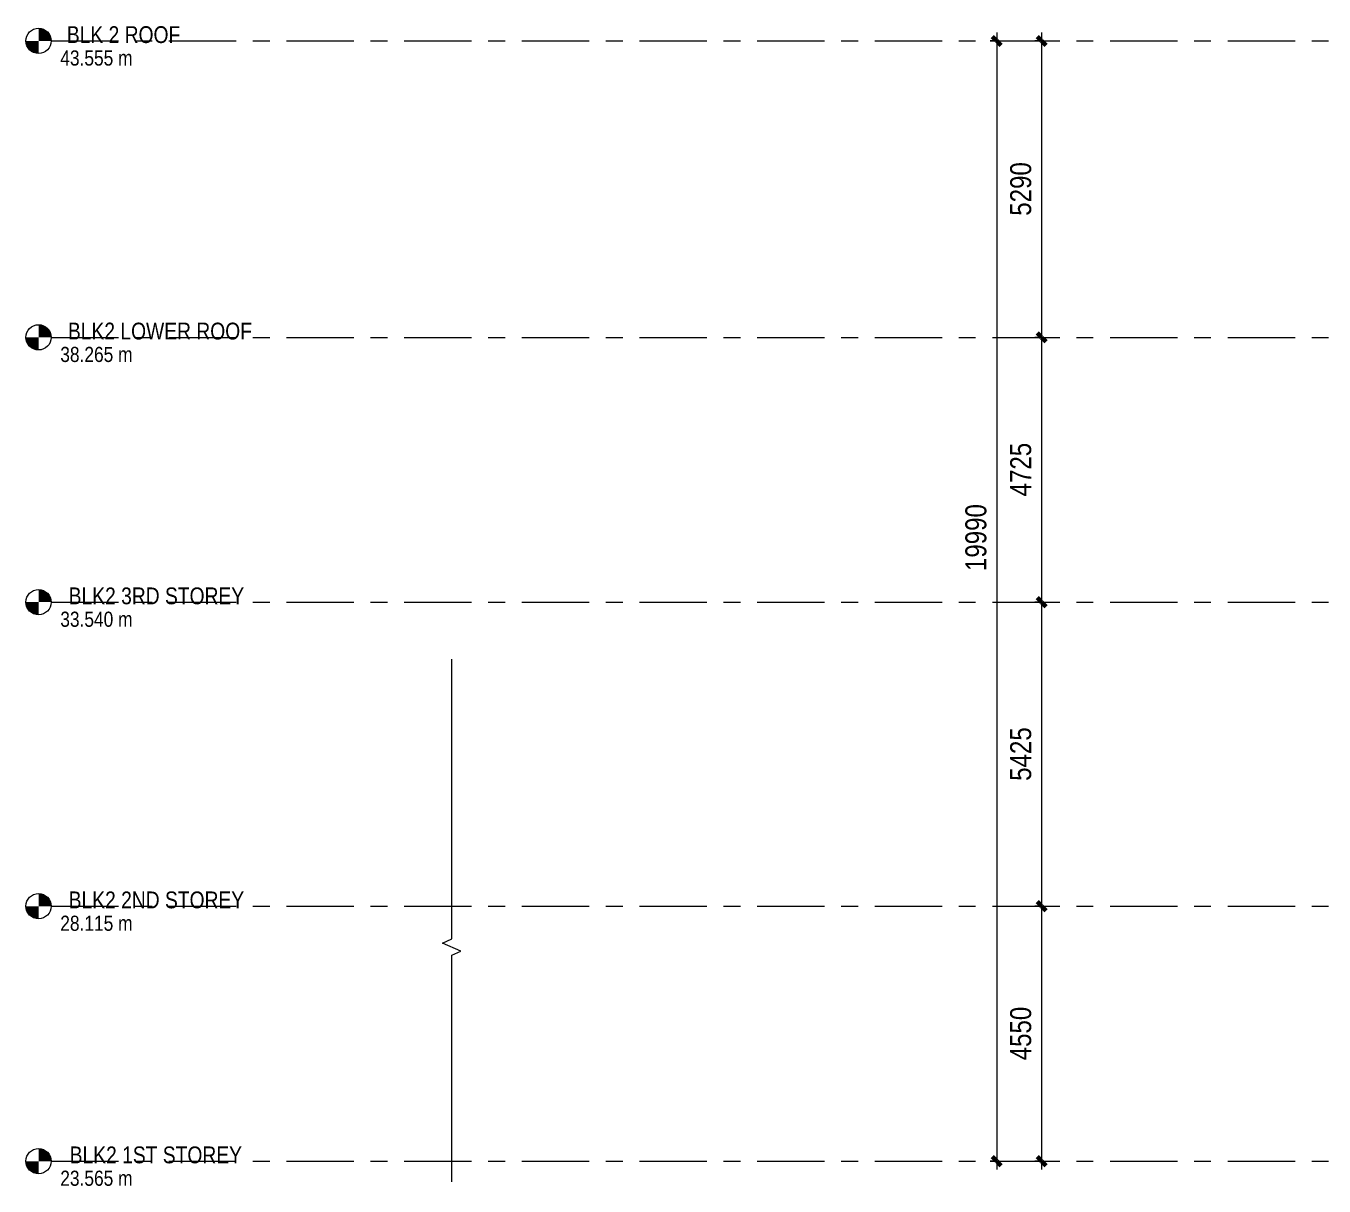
# Model space of a CAD drawing. Header units: millimetres. Extents: x -33493 to 146110, y 17338 to 47807.
# Drawn here: x -33493 to -10325, y 21621 to 42321 of the extents above; entities that cross this region are included whole.
import ezdxf

# ---------------------------------------------------------------- set-up
doc = ezdxf.new("R2010")
doc.units = ezdxf.units.MM
doc.linetypes.add('IDA - Grid Line', pattern=[2100, 1200, -300, 300, -300])
for name, color, linetype, lineweight in [('A-_ANOT----_D', 7, 'Continuous', 9), ('A-_ANOT----_D-150', 7, 'Continuous', 9), ('A-_DETA----_ED', 7, 'Continuous', 9), ('A-_DETA----_ED-1', 7, 'Continuous', 18), ('A-_FLORLEVL_E', 7, 'Continuous', 9)]:
    doc.layers.add(name, color=color, linetype=linetype, lineweight=lineweight)
doc.layers.add('A-_FLORLEVL_E-1', color=9, linetype='IDA - Grid Line', lineweight=9, true_color=0x808080)
doc.styles.add('Arial Narrow', font='ARIALN.TTF', dxfattribs={"height": 300})
doc.styles.add('Arial Narrow_1', font='ARIALN.TTF', dxfattribs={"height": 270})
doc.styles.add('Arial Narrow_2', font='ARIALN.TTF', dxfattribs={"height": 375})
doc.dimstyles.new('IDA_-_Arial_-_2_5mm_-_Black_-_Diagonal', dxfattribs={"dimscale": 304.8, "dimtxt": 383.786615, "dimasz": 0.492126, "dimexe": 0.492126, "dimexo": 0.738189, "dimgap": 0.246063, "dimtad": 1, "dimdec": 0, "dimzin": 0, "dimdsep": 46, "dimtxsty": 'Arial Narrow_2', "dimblk1": 'OBLIQUE', "dimblk2": 'OBLIQUE', "dimsah": 1, "dimcen": 0.09, "dimdle": 0.492126, "dimadec": 6, "dimazin": 0, "dimtfac": 1, "dimtdec": 4, "dimtix": 1, "dimtmove": 0, "dimatfit": 3, "dimfxl": 1, "dimtvp": 1, "dimtolj": 1, "dimtzin": 0, "dimarcsym": 2})
doc.dimstyles.new('IDA_-_Arial_-_2_5mm_-_Black_-_Diagonal_1', dxfattribs={"dimscale": 304.8, "dimtxt": 383.786615, "dimasz": 0.492126, "dimexe": 0.492126, "dimexo": 0.738189, "dimgap": 0.246063, "dimtad": 1, "dimdec": 0, "dimzin": 0, "dimdsep": 46, "dimtxsty": 'Arial Narrow_2', "dimblk1": 'OBLIQUE', "dimblk2": 'OBLIQUE', "dimsah": 1, "dimcen": 0.09, "dimdle": 0.492126, "dimadec": 6, "dimazin": 0, "dimtfac": 1, "dimtdec": 4, "dimtix": 1, "dimtmove": 2, "dimatfit": 3, "dimfxl": 1, "dimtvp": 1, "dimtolj": 1, "dimtzin": 0, "dimarcsym": 2})

# ---------------------------------------------------------------- blocks, each defined once
blk = doc.blocks.new('IDA - M_Break Line - IDA - M_Break Line-3261861-DOOR _ WINDOW SCHEDULE - ELEVATION 3 Copy 1')
at = {"layer": 'A-_DETA----_ED-1'}
for p, q in [((-25894, 26030), (-25894, 31025)), ((-26056, 25957), (-25894, 26030)), ((-25733, 25813), (-26056, 25957)), ((-25894, 25740), (-25733, 25813)), ((-25894, 21694), (-25894, 25740))]:
    blk.add_line(p, q, dxfattribs=at)
blk = doc.blocks.new('Level - 1_5 mm Dia-258162-DOOR _ WINDOW SCHEDULE - ELEVATION 3 Copy 1')
at = {"layer": 'A-_FLORLEVL_E'}
h = blk.add_hatch(color=256, dxfattribs=at)
edge = h.paths.add_edge_path()
edge.add_line((-33268, 22065), (-33043, 22065))
edge.add_arc((-33268, 22065), 225, 0, 90)
edge.add_line((-33268, 22290), (-33268, 22065))
h = blk.add_hatch(color=256, dxfattribs=at)
edge = h.paths.add_edge_path()
edge.add_line((-33268, 21840), (-33268, 22065))
edge.add_line((-33268, 22065), (-33493, 22065))
edge.add_arc((-33268, 22065), 225, 180, 270)
blk.add_circle((-33268, 22065), 225, dxfattribs=at)
blk = doc.blocks.new('DIMBLOCK1-DOOR _ WINDOW SCHEDULE - ELEVATION 3 Copy 1')
at = {"layer": 'A-_ANOT----_D-150', "transparency": 16777216}
for p, q in [((-15367, 42205), (-15367, 36765)), ((-15486, 42055), (-15217, 42055)), ((-15367, 42055), (-15486, 42055)), ((-15486, 36765), (-15217, 36765)), ((-15367, 36765), (-15486, 36765))]:
    blk.add_line(p, q, dxfattribs=at)
at = {"layer": 'A-_ANOT----_D-150', "lineweight": 70, "transparency": 16777216}
for p, q in [((-15367, 42055), (-15442, 42130)), ((-15367, 42055), (-15292, 41980)), ((-15367, 36765), (-15442, 36840)), ((-15367, 36765), (-15292, 36690))]:
    blk.add_line(p, q, dxfattribs=at)
at = {"layer": 'A-_ANOT----_D-150', "color": 0, "transparency": 16777216, "insert": (-15927, 38935), "char_height": 375, "width": 1140.39, "attachment_point": 1, "rotation": 90, "line_spacing_factor": 0.974696, "style": 'Arial Narrow_2'}
blk.add_mtext('5290', dxfattribs=at)
blk = doc.blocks.new('_Oblique')
at = {"color": 0, "linetype": 'ByBlock', "lineweight": -2}
blk.add_line((-0.5, -0.5), (0.5, 0.5), dxfattribs=at)
blk = doc.blocks.new('DIMBLOCK2-DOOR _ WINDOW SCHEDULE - ELEVATION 3 Copy 1')
at = {"layer": 'A-_ANOT----_D-150', "lineweight": 70, "transparency": 16777216}
for p, q in [((-15367, 36765), (-15442, 36840)), ((-15367, 36765), (-15292, 36690)), ((-15367, 32040), (-15442, 32115)), ((-15367, 32040), (-15292, 31965))]:
    blk.add_line(p, q, dxfattribs=at)
at = {"layer": 'A-_ANOT----_D-150', "transparency": 16777216}
for p, q in [((-15486, 36765), (-15217, 36765)), ((-15367, 36765), (-15486, 36765)), ((-15367, 36765), (-15367, 32040)), ((-15486, 32040), (-15217, 32040)), ((-15367, 32040), (-15486, 32040))]:
    blk.add_line(p, q, dxfattribs=at)
at = {"layer": 'A-_ANOT----_D-150', "color": 0, "transparency": 16777216, "insert": (-15927, 33927), "char_height": 375, "width": 1140.39, "attachment_point": 1, "rotation": 90, "line_spacing_factor": 0.974696, "style": 'Arial Narrow_2'}
blk.add_mtext('4725', dxfattribs=at)
blk = doc.blocks.new('DIMBLOCK3-DOOR _ WINDOW SCHEDULE - ELEVATION 3 Copy 1')
at = {"layer": 'A-_ANOT----_D-150', "transparency": 16777216}
for p, q in [((-15486, 32040), (-15217, 32040)), ((-15367, 32040), (-15486, 32040)), ((-15367, 32040), (-15367, 26615)), ((-15486, 26615), (-15217, 26615)), ((-15367, 26615), (-15486, 26615))]:
    blk.add_line(p, q, dxfattribs=at)
at = {"layer": 'A-_ANOT----_D-150', "lineweight": 70, "transparency": 16777216}
for p, q in [((-15367, 32040), (-15442, 32115)), ((-15367, 32040), (-15292, 31965)), ((-15367, 26615), (-15442, 26690)), ((-15367, 26615), (-15292, 26540))]:
    blk.add_line(p, q, dxfattribs=at)
at = {"layer": 'A-_ANOT----_D-150', "color": 0, "transparency": 16777216, "insert": (-15927, 28852), "char_height": 375, "width": 1140.39, "attachment_point": 1, "rotation": 90, "line_spacing_factor": 0.974696, "style": 'Arial Narrow_2'}
blk.add_mtext('5425', dxfattribs=at)
blk = doc.blocks.new('DIMBLOCK4-DOOR _ WINDOW SCHEDULE - ELEVATION 3 Copy 1')
at = {"layer": 'A-_ANOT----_D-150', "lineweight": 70, "transparency": 16777216}
for p, q in [((-15367, 26615), (-15442, 26690)), ((-15367, 26615), (-15292, 26540)), ((-15367, 22065), (-15442, 22140)), ((-15367, 22065), (-15292, 21990))]:
    blk.add_line(p, q, dxfattribs=at)
at = {"layer": 'A-_ANOT----_D-150', "transparency": 16777216}
for p, q in [((-15486, 26615), (-15217, 26615)), ((-15367, 26615), (-15486, 26615)), ((-15367, 26615), (-15367, 21915)), ((-15486, 22065), (-15217, 22065)), ((-15367, 22065), (-15486, 22065))]:
    blk.add_line(p, q, dxfattribs=at)
at = {"layer": 'A-_ANOT----_D-150', "color": 0, "transparency": 16777216, "insert": (-15927, 23865), "char_height": 375, "width": 1140.39, "attachment_point": 1, "rotation": 90, "line_spacing_factor": 0.974696, "style": 'Arial Narrow_2'}
blk.add_mtext('4550', dxfattribs=at)
blk = doc.blocks.new('DIMBLOCK5-DOOR _ WINDOW SCHEDULE - ELEVATION 3 Copy 1')
at = {"layer": 'A-_ANOT----_D-150', "transparency": 16777216}
for p, q in [((-16167, 42205), (-16167, 21915)), ((-16286, 42055), (-16017, 42055)), ((-16167, 42055), (-16286, 42055)), ((-16286, 22065), (-16017, 22065)), ((-16167, 22065), (-16286, 22065))]:
    blk.add_line(p, q, dxfattribs=at)
at = {"layer": 'A-_ANOT----_D-150', "lineweight": 70, "transparency": 16777216}
for p, q in [((-16167, 42055), (-16242, 42130)), ((-16167, 42055), (-16092, 41980)), ((-16167, 22065), (-16242, 22140)), ((-16167, 22065), (-16092, 21990))]:
    blk.add_line(p, q, dxfattribs=at)
at = {"layer": 'A-_ANOT----_D-150', "color": 0, "transparency": 16777216, "insert": (-16727, 32595), "char_height": 375, "width": 1425.49, "attachment_point": 1, "rotation": 90, "line_spacing_factor": 0.974696, "style": 'Arial Narrow_2'}
blk.add_mtext('19990', dxfattribs=at)

msp = doc.modelspace()

# ---------------------------------------------------------------- linework, layer by layer
at = {"layer": 'A-_FLORLEVL_E-1'}
for p, q in [((-33042.7, 42054.6), (35873.2, 42054.6)), ((-33042.7, 36765), (35873.2, 36765)), ((-33042.7, 32040), (35568.6, 32040)), ((-33042.7, 26615), (35873.2, 26615)), ((-33042.7, 22065), (35873.2, 22065))]:
    msp.add_line(p, q, dxfattribs=at)

# ---------------------------------------------------------------- block references
at = {"layer": 'A-_DETA----_ED'}
msp.add_blockref('IDA - M_Break Line - IDA - M_Break Line-3261861-DOOR _ WINDOW SCHEDULE - ELEVATION 3 Copy 1', (0, 0), dxfattribs=at)
at = {"layer": 'A-_FLORLEVL_E'}
for p in [(0, 19989.6), (0, 14700), (0, 9975), (0, 4550), (0, 0)]:
    msp.add_blockref('Level - 1_5 mm Dia-258162-DOOR _ WINDOW SCHEDULE - ELEVATION 3 Copy 1', p, dxfattribs=at)

# ---------------------------------------------------------------- texts
at = {"layer": 'A-_FLORLEVL_E', "line_spacing_factor": 0.949189}
for s, insert, char_height, width, attachment_point, style in [('\\pxqr,t6.35,12.7,19.05,25.4,31.75,38.1,44.45,50.8,57.15,63.5,69.85,76.2,82.55,88.9,95.25,101.6,107.95,114.3,120.65,127,133.35,139.7,146.05,152.4,158.75,165.1,171.45,177.8,184.15,190.5,196.85,203.2;{BLK 2 ROOF}', (-30738.9, 42012.5), 300, 2074.5, 9, 'Arial Narrow'), ('\\pxqr,t7.05556,14.11111,21.16667,28.22222,35.27778,42.33333,49.38889,56.44444,63.5,70.55556,77.61111,84.66667,91.72222,98.77778,105.83333,112.88889,119.94444,127,134.05556,141.11111,148.16667,155.22222,162.27778,169.33333,176.38889,183.44444,190.5,197.55556,204.61111,211.66667,218.72222,225.77778;{43.555 m}', (-31590.5, 41884.9), 270, 1251, 3, 'Arial Narrow_1'), ('\\pxqr,t6.35,12.7,19.05,25.4,31.75,38.1,44.45,50.8,57.15,63.5,69.85,76.2,82.55,88.9,95.25,101.6,107.95,114.3,120.65,127,133.35,139.7,146.05,152.4,158.75,165.1,171.45,177.8,184.15,190.5,196.85,203.2;{BLK2 LOWER ROOF}', (-29459.4, 36722.9), 300, 3354, 9, 'Arial Narrow'), ('\\pxqr,t7.05556,14.11111,21.16667,28.22222,35.27778,42.33333,49.38889,56.44444,63.5,70.55556,77.61111,84.66667,91.72222,98.77778,105.83333,112.88889,119.94444,127,134.05556,141.11111,148.16667,155.22222,162.27778,169.33333,176.38889,183.44444,190.5,197.55556,204.61111,211.66667,218.72222,225.77778;{38.265 m}', (-31590.5, 36595.3), 270, 1251, 3, 'Arial Narrow_1'), ('\\pxqr,t6.35,12.7,19.05,25.4,31.75,38.1,44.45,50.8,57.15,63.5,69.85,76.2,82.55,88.9,95.25,101.6,107.95,114.3,120.65,127,133.35,139.7,146.05,152.4,158.75,165.1,171.45,177.8,184.15,190.5,196.85,203.2;{BLK2 3RD STOREY}', (-29598.9, 31997.9), 300, 3214.5, 9, 'Arial Narrow'), ('\\pxqr,t7.05556,14.11111,21.16667,28.22222,35.27778,42.33333,49.38889,56.44444,63.5,70.55556,77.61111,84.66667,91.72222,98.77778,105.83333,112.88889,119.94444,127,134.05556,141.11111,148.16667,155.22222,162.27778,169.33333,176.38889,183.44444,190.5,197.55556,204.61111,211.66667,218.72222,225.77778;{33.540 m}', (-31590.5, 31870.3), 270, 1251, 3, 'Arial Narrow_1'), ('\\pxqr,t6.35,12.7,19.05,25.4,31.75,38.1,44.45,50.8,57.15,63.5,69.85,76.2,82.55,88.9,95.25,101.6,107.95,114.3,120.65,127,133.35,139.7,146.05,152.4,158.75,165.1,171.45,177.8,184.15,190.5,196.85,203.2;{BLK2 2ND STOREY}', (-29598.9, 26572.9), 300, 3214.5, 9, 'Arial Narrow'), ('\\pxqr,t7.05556,14.11111,21.16667,28.22222,35.27778,42.33333,49.38889,56.44444,63.5,70.55556,77.61111,84.66667,91.72222,98.77778,105.83333,112.88889,119.94444,127,134.05556,141.11111,148.16667,155.22222,162.27778,169.33333,176.38889,183.44444,190.5,197.55556,204.61111,211.66667,218.72222,225.77778;{28.115 m}', (-31590.5, 26445.3), 270, 1251, 3, 'Arial Narrow_1'), ('\\pxqr,t6.35,12.7,19.05,25.4,31.75,38.1,44.45,50.8,57.15,63.5,69.85,76.2,82.55,88.9,95.25,101.6,107.95,114.3,120.65,127,133.35,139.7,146.05,152.4,158.75,165.1,171.45,177.8,184.15,190.5,196.85,203.2;{BLK2 1ST STOREY}', (-29637.9, 22022.9), 300, 3175.5, 9, 'Arial Narrow'), ('\\pxqr,t7.05556,14.11111,21.16667,28.22222,35.27778,42.33333,49.38889,56.44444,63.5,70.55556,77.61111,84.66667,91.72222,98.77778,105.83333,112.88889,119.94444,127,134.05556,141.11111,148.16667,155.22222,162.27778,169.33333,176.38889,183.44444,190.5,197.55556,204.61111,211.66667,218.72222,225.77778;{23.565 m}', (-31590.5, 21895.3), 270, 1251, 3, 'Arial Narrow_1')]:
    msp.add_mtext(s, dxfattribs=dict(at, insert=insert, char_height=char_height, width=width, attachment_point=attachment_point, style=style))

# ---------------------------------------------------------------- dimensions: what is measured, and where the dimension line sits
at = {"layer": 'A-_ANOT----_D'}
dim = msp.add_linear_dim(base=(-16167.5, 22065), p1=(-16061.4, 42054.6), p2=(-16061.4, 22065), angle=90, dimstyle='IDA_-_Arial_-_2_5mm_-_Black_-_Diagonal_1', override={"dimpost": '<>', "dimfxl": 19989.60143}, dxfattribs=at)
dim.commit()
dim.dimension.update_dxf_attribs({"geometry": 'DIMBLOCK5-DOOR _ WINDOW SCHEDULE - ELEVATION 3 Copy 1', "text_midpoint": (-16477.1, 33307.4), "dimtype": 160, "text_rotation": 90})
for base, p1, p2, override, picture, middle in [((-15367.5, 36765), (-15261.4, 42054.6), (-15261.4, 36765), {"dimpost": '<>', "dimfxl": 5289.60143}, 'DIMBLOCK1-DOOR _ WINDOW SCHEDULE - ELEVATION 3 Copy 1', (-15634, 39409.8)), ((-15367.5, 32040), (-15261.4, 36765), (-15261.4, 32040), {"dimpost": '<>', "dimfxl": 4725}, 'DIMBLOCK2-DOOR _ WINDOW SCHEDULE - ELEVATION 3 Copy 1', (-15634, 34402.5)), ((-15367.5, 26615), (-15261.4, 32040), (-15261.4, 26615), {"dimpost": '<>', "dimfxl": 5425}, 'DIMBLOCK3-DOOR _ WINDOW SCHEDULE - ELEVATION 3 Copy 1', (-15634, 29327.5)), ((-15367.5, 22065), (-15261.4, 26615), (-15261.4, 22065), {"dimpost": '<>', "dimfxl": 4550}, 'DIMBLOCK4-DOOR _ WINDOW SCHEDULE - ELEVATION 3 Copy 1', (-15634, 24340))]:
    dim = msp.add_linear_dim(base=base, p1=p1, p2=p2, angle=90, dimstyle='IDA_-_Arial_-_2_5mm_-_Black_-_Diagonal', override=override, dxfattribs=at)
    dim.commit()
    dim.dimension.update_dxf_attribs({"geometry": picture, "text_midpoint": middle})

doc.saveas('drawing.dxf')
